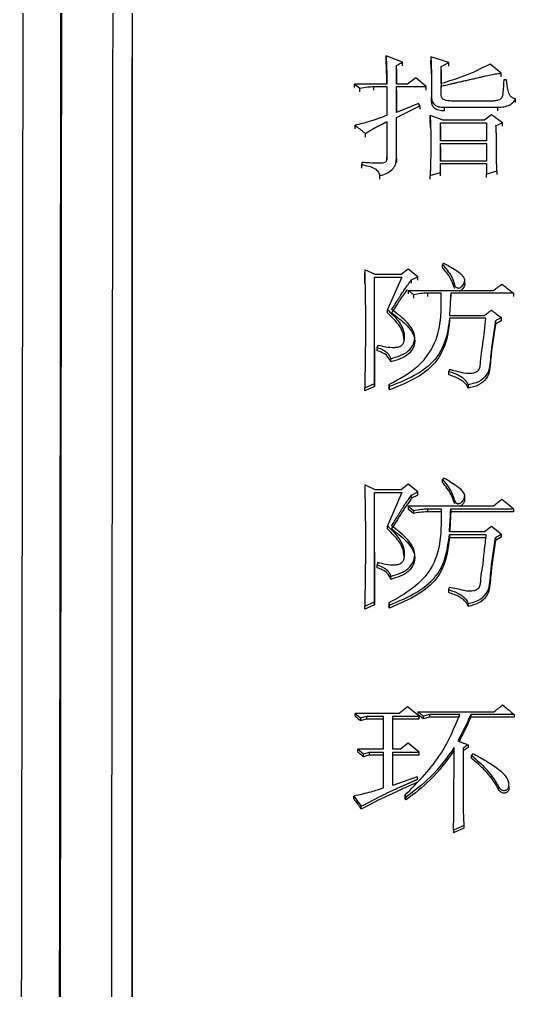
# Model space of a CAD drawing. Header units: millimetres. Extents: x 2278 to 4715, y 679 to 2402.
# Drawn here: x 2821.22 to 2829.01, y 2116.05 to 2131.3 of the extents above; entities that cross this region are included whole.
import ezdxf

# ---------------------------------------------------------------- set-up
doc = ezdxf.new("R2010")
doc.units = ezdxf.units.MM

msp = doc.modelspace()

# ---------------------------------------------------------------- linework, layer by layer
at = {"color": 7, "linetype": 'Continuous', "lineweight": 25}
for p, q in [((2822.988, 2129.678), (2822.988, 2130.709)), ((2827.237, 2130.632), (2826.978, 2130.728)), ((2826.978, 2130.671), (2826.978, 2130.728)), ((2827.237, 2130.575), (2827.237, 2130.632)), ((2827.962, 2130.624), (2827.681, 2130.712)), ((2827.681, 2130.712), (2827.681, 2130.655)), ((2827.686, 2130.518), (2827.681, 2130.655)), ((2827.962, 2130.567), (2827.962, 2130.624)), ((2828.784, 2130.455), (2828.611, 2130.6)), ((2827.14, 2130.286), (2827.14, 2130.576)), ((2827.14, 2130.519), (2827.14, 2130.576)), ((2827.14, 2130.519), (2827.14, 2130.286)), ((2827.843, 2130.295), (2827.843, 2130.56)), ((2827.843, 2130.503), (2827.843, 2130.56)), ((2827.843, 2130.503), (2827.843, 2130.238)), ((2828.784, 2130.399), (2828.784, 2130.455)), ((2826.48, 2130.286), (2826.567, 2130.222)), ((2826.988, 2130.286), (2826.48, 2130.286)), ((2826.48, 2130.23), (2826.48, 2130.286)), ((2827.313, 2130.286), (2827.14, 2130.286)), ((2827.443, 2130.383), (2827.313, 2130.286)), ((2827.605, 2130.246), (2827.443, 2130.383)), ((2828.871, 2130.351), (2828.827, 2130.351)), ((2826.567, 2130.165), (2826.567, 2130.222)), ((2826.783, 2130.246), (2826.988, 2130.246)), ((2826.783, 2130.19), (2826.783, 2130.246)), ((2826.988, 2130.246), (2826.988, 2129.794)), ((2827.14, 2130.246), (2827.605, 2130.246)), ((2827.14, 2129.842), (2827.14, 2130.246)), ((2827.14, 2130.19), (2827.14, 2130.246)), ((2827.14, 2130.189), (2827.14, 2129.842)), ((2827.605, 2130.19), (2827.605, 2130.246)), ((2827.843, 2130.109), (2827.843, 2130.254)), ((2827.843, 2130.198), (2827.843, 2130.254)), ((2827.486, 2129.98), (2827.14, 2129.842)), ((2827.508, 2129.947), (2827.486, 2129.98)), ((2827.691, 2130.028), (2827.691, 2130.085)), ((2828.665, 2130.02), (2828.005, 2130.02)), ((2829.011, 2129.996), (2829.011, 2130.052)), ((2827.14, 2129.761), (2827.508, 2129.947)), ((2827.508, 2129.947), (2827.508, 2129.891)), ((2827.897, 2129.923), (2828.73, 2129.923)), ((2827.897, 2129.867), (2827.897, 2129.923)), ((2828.73, 2129.867), (2828.73, 2129.923)), ((2826.988, 2129.696), (2826.988, 2129.143)), ((2827.14, 2129.111), (2827.14, 2129.761)), ((2827.14, 2129.705), (2827.14, 2129.761)), ((2827.875, 2129.721), (2827.67, 2129.794)), ((2827.67, 2129.738), (2827.67, 2129.794)), ((2827.674, 2129.606), (2827.67, 2129.737)), ((2827.832, 2129.68), (2828.557, 2129.68)), ((2827.832, 2129.396), (2827.832, 2129.68)), ((2827.832, 2129.624), (2827.832, 2129.68)), ((2828.524, 2129.721), (2827.875, 2129.721)), ((2828.633, 2129.802), (2828.524, 2129.721)), ((2828.557, 2129.68), (2828.557, 2129.396)), ((2828.806, 2129.68), (2828.633, 2129.802)), ((2828.806, 2129.624), (2828.806, 2129.68)), ((2826.491, 2129.584), (2826.491, 2129.64)), ((2827.832, 2129.624), (2827.832, 2129.396)), ((2828.708, 2129.623), (2828.698, 2129.632)), ((2826.653, 2129.454), (2826.653, 2129.51)), ((2828.557, 2129.396), (2827.832, 2129.396)), ((2827.832, 2129.355), (2828.557, 2129.355)), ((2827.832, 2129.078), (2827.832, 2129.355)), ((2827.832, 2129.3), (2827.832, 2129.355)), ((2827.832, 2129.3), (2827.832, 2129.078)), ((2828.557, 2129.355), (2828.557, 2129.078)), ((2826.988, 2129.088), (2826.988, 2129.143)), ((2827.14, 2129.116), (2827.14, 2129.056)), ((2827.14, 2129.056), (2827.14, 2129.111)), ((2828.557, 2129.078), (2827.832, 2129.078)), ((2826.599, 2129.054), (2826.599, 2129.021)), ((2826.599, 2129.054), (2826.599, 2128.999)), ((2826.599, 2128.966), (2826.599, 2129.021)), ((2827.832, 2129.037), (2828.557, 2129.037)), ((2827.832, 2128.899), (2827.832, 2129.037)), ((2827.832, 2128.982), (2827.832, 2129.037)), ((2828.557, 2129.037), (2828.557, 2128.874)), ((2828.557, 2128.874), (2828.719, 2128.923)), ((2828.719, 2128.923), (2828.719, 2128.868)), ((2826.88, 2128.795), (2826.88, 2128.849)), ((2827.67, 2128.849), (2827.832, 2128.899)), ((2827.67, 2128.795), (2827.67, 2128.849)), ((2827.832, 2128.844), (2827.832, 2128.899)), ((2828.557, 2128.819), (2828.557, 2128.874)), ((2827.886, 2127.469), (2827.865, 2127.453)), ((2827.865, 2127.399), (2827.865, 2127.453)), ((2826.805, 2127.295), (2826.642, 2127.37)), ((2826.642, 2127.37), (2826.642, 2127.317)), ((2826.645, 2127.15), (2826.642, 2127.317)), ((2826.794, 2127.253), (2827.226, 2127.253)), ((2826.794, 2125.587), (2826.794, 2127.253)), ((2826.794, 2127.2), (2826.794, 2127.253)), ((2827.216, 2127.295), (2826.805, 2127.295)), ((2827.226, 2127.253), (2826.999, 2126.745)), ((2827.324, 2127.378), (2827.216, 2127.295)), ((2827.475, 2127.262), (2827.324, 2127.378)), ((2827.378, 2127.212), (2827.475, 2127.262)), ((2827.475, 2127.209), (2827.475, 2127.262)), ((2827.378, 2127.159), (2827.378, 2127.212)), ((2828.212, 2127.203), (2828.212, 2127.212)), ((2828.212, 2127.159), (2828.212, 2127.19)), ((2827.324, 2127.045), (2828.665, 2127.045)), ((2827.324, 2127.045), (2827.324, 2126.993)), ((2827.41, 2126.979), (2827.41, 2126.926)), ((2827.843, 2127.004), (2827.627, 2127.004)), ((2827.627, 2127.004), (2827.627, 2126.951)), ((2828.979, 2127.004), (2827.994, 2127.004)), ((2827.994, 2127.004), (2827.994, 2126.951)), ((2828.979, 2127.004), (2828.979, 2126.951)), ((2826.999, 2126.693), (2826.999, 2126.745)), ((2827.973, 2126.653), (2828.524, 2126.653)), ((2828.784, 2126.62), (2828.784, 2126.568)), ((2828.546, 2126.612), (2827.973, 2126.612)), ((2827.973, 2126.612), (2827.973, 2126.559)), ((2828.698, 2126.518), (2828.698, 2126.57)), ((2828.784, 2126.568), (2828.698, 2126.518)), ((2826.848, 2126.184), (2826.837, 2126.151)), ((2827.427, 2126.248), (2827.427, 2126.3)), ((2826.794, 2126.133), (2826.794, 2125.536)), ((2826.837, 2126.099), (2826.837, 2126.151)), ((2827.053, 2125.923), (2827.053, 2125.974)), ((2827.962, 2125.721), (2827.962, 2125.772)), ((2826.642, 2125.519), (2826.794, 2125.587)), ((2826.794, 2125.536), (2826.794, 2125.587)), ((2827.021, 2125.57), (2827.032, 2125.536)), ((2828.265, 2125.562), (2828.265, 2125.511)), ((2826.794, 2125.536), (2826.642, 2125.469)), ((2826.642, 2125.469), (2826.642, 2125.519)), ((2827.032, 2125.486), (2827.021, 2125.519)), ((2827.032, 2125.486), (2827.032, 2125.536)), ((2827.886, 2124.096), (2827.865, 2124.078)), ((2826.805, 2123.916), (2826.642, 2123.993)), ((2826.642, 2123.993), (2826.642, 2123.944)), ((2826.794, 2123.873), (2827.226, 2123.873)), ((2826.794, 2122.157), (2826.794, 2123.873)), ((2826.794, 2123.825), (2826.794, 2123.873)), ((2827.216, 2123.916), (2826.805, 2123.916)), ((2827.226, 2123.873), (2826.999, 2123.35)), ((2827.324, 2124.002), (2827.216, 2123.916)), ((2827.475, 2123.882), (2827.324, 2124.002)), ((2827.378, 2123.83), (2827.475, 2123.882)), ((2827.475, 2123.833), (2827.475, 2123.882)), ((2827.475, 2123.833), (2827.378, 2123.782)), ((2827.378, 2123.782), (2827.378, 2123.83)), ((2828.212, 2123.766), (2828.212, 2123.815)), ((2828.795, 2123.762), (2828.665, 2123.659)), ((2828.979, 2123.616), (2828.795, 2123.762)), ((2827.324, 2123.659), (2827.41, 2123.59)), ((2828.665, 2123.659), (2827.324, 2123.659)), ((2827.324, 2123.659), (2827.324, 2123.611)), ((2827.41, 2123.542), (2827.324, 2123.611)), ((2827.41, 2123.59), (2827.41, 2123.542)), ((2827.627, 2123.616), (2827.843, 2123.616)), ((2827.627, 2123.616), (2827.627, 2123.568)), ((2827.843, 2123.568), (2827.627, 2123.568)), ((2827.994, 2123.616), (2828.979, 2123.616)), ((2827.994, 2123.616), (2827.994, 2123.568)), ((2828.979, 2123.568), (2827.994, 2123.568)), ((2828.979, 2123.616), (2828.979, 2123.568)), ((2826.999, 2123.302), (2826.999, 2123.35)), ((2828.633, 2123.341), (2828.524, 2123.255)), ((2828.784, 2123.221), (2828.633, 2123.341)), ((2828.524, 2123.255), (2827.973, 2123.255)), ((2827.973, 2123.212), (2828.546, 2123.212)), ((2828.546, 2123.164), (2827.973, 2123.164)), ((2828.698, 2123.169), (2828.784, 2123.221)), ((2828.784, 2123.173), (2828.698, 2123.121)), ((2828.698, 2123.169), (2828.698, 2123.121)), ((2828.784, 2123.221), (2828.784, 2123.173)), ((2826.794, 2122.939), (2826.794, 2122.111)), ((2827.427, 2122.844), (2827.427, 2122.891)), ((2826.848, 2122.772), (2826.837, 2122.738)), ((2826.837, 2122.691), (2826.837, 2122.738)), ((2827.053, 2122.509), (2827.053, 2122.556)), ((2827.962, 2122.302), (2827.962, 2122.348)), ((2826.642, 2122.088), (2826.794, 2122.157)), ((2826.794, 2122.111), (2826.642, 2122.042)), ((2826.642, 2122.042), (2826.642, 2122.088)), ((2826.794, 2122.111), (2826.794, 2122.157)), ((2827.021, 2122.14), (2827.032, 2122.105)), ((2827.032, 2122.059), (2827.021, 2122.094)), ((2827.032, 2122.059), (2827.032, 2122.105)), ((2828.265, 2122.131), (2828.265, 2122.085)), ((2826.491, 2120.405), (2826.577, 2120.334)), ((2827.183, 2120.405), (2826.491, 2120.405)), ((2826.491, 2120.361), (2826.491, 2120.405)), ((2827.313, 2120.51), (2827.183, 2120.405)), ((2827.497, 2120.361), (2827.313, 2120.51)), ((2827.475, 2120.431), (2828.676, 2120.431)), ((2827.475, 2120.431), (2827.475, 2120.387)), ((2827.562, 2120.317), (2827.475, 2120.387)), ((2827.659, 2120.387), (2827.562, 2120.361)), ((2828.135, 2120.387), (2827.659, 2120.387)), ((2828.99, 2120.387), (2828.308, 2120.387)), ((2828.308, 2120.387), (2828.308, 2120.343)), ((2826.577, 2120.334), (2826.675, 2120.361)), ((2826.577, 2120.334), (2826.577, 2120.291)), ((2826.577, 2120.291), (2826.675, 2120.317)), ((2826.675, 2120.361), (2826.934, 2120.361)), ((2826.675, 2120.317), (2826.675, 2120.361)), ((2826.675, 2120.317), (2826.934, 2120.317)), ((2826.934, 2120.361), (2826.934, 2119.841)), ((2827.086, 2120.361), (2827.497, 2120.361)), ((2827.086, 2119.841), (2827.086, 2120.361)), ((2827.086, 2120.317), (2827.086, 2120.361)), ((2827.086, 2119.841), (2827.086, 2120.317)), ((2827.086, 2120.317), (2827.497, 2120.317)), ((2827.562, 2120.361), (2827.562, 2120.317)), ((2827.659, 2120.343), (2827.562, 2120.317)), ((2828.135, 2120.343), (2827.659, 2120.343)), ((2828.99, 2120.343), (2828.308, 2120.343)), ((2827.324, 2119.938), (2827.205, 2119.841)), ((2827.497, 2119.797), (2827.324, 2119.938)), ((2828.265, 2119.912), (2828.265, 2119.868)), ((2826.534, 2119.841), (2826.621, 2119.77)), ((2826.934, 2119.841), (2826.534, 2119.841)), ((2826.534, 2119.798), (2826.534, 2119.841)), ((2826.621, 2119.77), (2826.718, 2119.797)), ((2826.621, 2119.727), (2826.621, 2119.77)), ((2826.718, 2119.797), (2826.934, 2119.797)), ((2826.718, 2119.754), (2826.718, 2119.797)), ((2826.934, 2119.797), (2826.934, 2119.231)), ((2827.205, 2119.841), (2827.086, 2119.841)), ((2827.086, 2119.797), (2827.497, 2119.797)), ((2827.086, 2119.275), (2827.086, 2119.797)), ((2827.086, 2119.754), (2827.086, 2119.797)), ((2828.265, 2119.868), (2828.189, 2119.815)), ((2828.189, 2119.859), (2828.189, 2118.938)), ((2828.189, 2119.859), (2828.189, 2119.815)), ((2828.189, 2119.815), (2828.189, 2118.938)), ((2826.621, 2119.727), (2826.718, 2119.754)), ((2826.718, 2119.754), (2826.934, 2119.754)), ((2827.086, 2119.275), (2827.086, 2119.754)), ((2827.086, 2119.754), (2827.497, 2119.754)), ((2828.319, 2119.701), (2828.319, 2119.744)), ((2827.464, 2119.408), (2827.086, 2119.275)), ((2827.475, 2119.372), (2827.464, 2119.408)), ((2828.878, 2119.379), (2828.878, 2119.385)), ((2826.469, 2119.106), (2826.588, 2118.947)), ((2826.469, 2119.064), (2826.469, 2119.106)), ((2827.27, 2119.115), (2827.291, 2119.089)), ((2827.27, 2119.115), (2827.27, 2119.073)), ((2827.291, 2119.046), (2827.27, 2119.073)), ((2827.291, 2119.046), (2827.291, 2119.089)), ((2826.588, 2118.905), (2826.588, 2118.947)), ((2828.2, 2118.603), (2828.038, 2118.532)), ((2828.038, 2118.573), (2828.038, 2118.532)), ((2828.2, 2118.644), (2828.2, 2118.603))]:
    msp.add_line(p, q, dxfattribs=at)
at = {"color": 7, "linetype": 'Continuous', "lineweight": 25, "flags": 128}
for points in [[(2828.698, 2129.632), (2828.741, 2129.651), (2828.774, 2129.666), (2828.806, 2129.68)], [(2827.021, 2125.57), (2827.021, 2125.549), (2827.021, 2125.534), (2827.021, 2125.519)], [(2827.865, 2124.03), (2827.865, 2124.047), (2827.865, 2124.063), (2827.865, 2124.078)], [(2827.973, 2123.212), (2827.973, 2123.193), (2827.973, 2123.164)], [(2827.021, 2122.14), (2827.021, 2122.121), (2827.021, 2122.108), (2827.021, 2122.094)], [(2827.659, 2120.387), (2827.659, 2120.376), (2827.659, 2120.365), (2827.659, 2120.343)], [(2828.99, 2120.387), (2828.99, 2120.365), (2828.99, 2120.343)], [(2827.497, 2120.317), (2827.497, 2120.339), (2827.497, 2120.361)], [(2827.497, 2119.754), (2827.497, 2119.765), (2827.497, 2119.781), (2827.497, 2119.797)], [(2828.341, 2119.77), (2828.33, 2119.757), (2828.319, 2119.744)]]:
    msp.add_lwpolyline(points, dxfattribs=at)
at = {"color": 7, "linetype": 'Continuous', "lineweight": 25}
for points, knots in [([(2822.987, 2162.459), (2822.987, 2162.355), (2822.987, 2161.834), (2822.987, 2160.468), (2822.988, 2158.308), (2822.988, 2155.689), (2822.988, 2153.227), (2822.988, 2149.719), (2822.988, 2146.576), (2822.988, 2142.261), (2822.988, 2137.574), (2822.988, 2132.442), (2822.988, 2127.018), (2822.988, 2122.459), (2822.988, 2116.537), (2822.988, 2111.631), (2822.988, 2104.952), (2822.988, 2100.659), (2822.988, 2097.658)], [0, 0, 0, 0, 0.020124, 0.100733, 0.181328, 0.221587, 0.302184, 0.342442, 0.423039, 0.463298, 0.543894, 0.624491, 0.664749, 0.745346, 0.785604, 0.8662, 0.906458, 1, 1, 1, 1]), ([(2821.319, 2161.511), (2821.319, 2161.54), (2821.319, 2161.628), (2821.318, 2160.642), (2821.315, 2158.629), (2821.31, 2155.566), (2821.305, 2152.178), (2821.3, 2148.84), (2821.295, 2145.771), (2821.29, 2142.127), (2821.283, 2137.857), (2821.276, 2133.211), (2821.268, 2128.264), (2821.26, 2123.094), (2821.251, 2117.409), (2821.241, 2111.212), (2821.23, 2104.529), (2821.223, 2099.838), (2821.219, 2097.444)], [0, 0, 0, 0, 0.039342, 0.122943, 0.206183, 0.289063, 0.371582, 0.416612, 0.465601, 0.518547, 0.575452, 0.636313, 0.690059, 0.746552, 0.805793, 0.867782, 0.932518, 1, 1, 1, 1]), ([(2821.824, 2097.308), (2821.829, 2100.608), (2821.838, 2107.206), (2821.851, 2116.636), (2821.863, 2125.517), (2821.874, 2133.674), (2821.883, 2140.975), (2821.892, 2147.292), (2821.898, 2152.516), (2821.903, 2156.565), (2821.906, 2158.968), (2821.908, 2160.282), (2821.908, 2160.603), (2821.908, 2160.764)], [0, 0, 0, 0, 0.0981345, 0.196269, 0.2944034, 0.3925379, 0.4906723, 0.5888066, 0.686941, 0.7850753, 0.8832097, 0.9416048, 1, 1, 1, 1]), ([(2821.838, 2097.26), (2821.841, 2099.645), (2821.848, 2104.352), (2821.857, 2111.101), (2821.866, 2117.444), (2821.874, 2123.339), (2821.881, 2128.769), (2821.889, 2134.502), (2821.896, 2140.271), (2821.904, 2145.751), (2821.909, 2150.218), (2821.914, 2153.741), (2821.917, 2156.404), (2821.919, 2158.304), (2821.921, 2159.535), (2821.921, 2160.05), (2821.921, 2160.199), (2821.921, 2160.224)], [0, 0, 0, 0, 0.07139, 0.140843, 0.208359, 0.273937, 0.337578, 0.399281, 0.488173, 0.572709, 0.652888, 0.72871, 0.800173, 0.867277, 0.930021, 0.988406, 1, 1, 1, 1]), ([(2822.719, 2159.441), (2822.719, 2159.348), (2822.719, 2159.178), (2822.719, 2158.731), (2822.718, 2158.19), (2822.717, 2157.514), (2822.717, 2156.707), (2822.715, 2155.767), (2822.714, 2154.695), (2822.712, 2152.986), (2822.709, 2150.3), (2822.704, 2146.15), (2822.697, 2140.933), (2822.689, 2135.326), (2822.682, 2129.649), (2822.674, 2124.182), (2822.666, 2118.169), (2822.657, 2111.622), (2822.647, 2104.579), (2822.641, 2099.637), (2822.637, 2097.122)], [0, 0, 0, 0, 0.037781, 0.069081, 0.100468, 0.131943, 0.163506, 0.195157, 0.226895, 0.258722, 0.330934, 0.408983, 0.49287, 0.582593, 0.645672, 0.711347, 0.779618, 0.850484, 0.923944, 1, 1, 1, 1]), ([(2826.978, 2130.728), (2826.978, 2130.726), (2826.978, 2130.721), (2826.978, 2130.714), (2826.979, 2130.707), (2826.979, 2130.699), (2826.979, 2130.692), (2826.98, 2130.685), (2826.98, 2130.678), (2826.98, 2130.671), (2826.981, 2130.663), (2826.981, 2130.656), (2826.981, 2130.649), (2826.982, 2130.642), (2826.982, 2130.634), (2826.982, 2130.627), (2826.983, 2130.62), (2826.983, 2130.613), (2826.983, 2130.605), (2826.984, 2130.598), (2826.984, 2130.591), (2826.984, 2130.585), (2826.984, 2130.579), (2826.985, 2130.573), (2826.985, 2130.565), (2826.985, 2130.558), (2826.985, 2130.551), (2826.986, 2130.544), (2826.986, 2130.536), (2826.986, 2130.529), (2826.986, 2130.522), (2826.986, 2130.516), (2826.986, 2130.51), (2826.987, 2130.504), (2826.987, 2130.497), (2826.987, 2130.489), (2826.987, 2130.482), (2826.987, 2130.475), (2826.987, 2130.468), (2826.987, 2130.46), (2826.987, 2130.453), (2826.987, 2130.446), (2826.988, 2130.44), (2826.988, 2130.434), (2826.988, 2130.428), (2826.988, 2130.42), (2826.988, 2130.413), (2826.988, 2130.406), (2826.988, 2130.399), (2826.988, 2130.391), (2826.988, 2130.384), (2826.988, 2130.377), (2826.988, 2130.371), (2826.988, 2130.365), (2826.988, 2130.359), (2826.988, 2130.351), (2826.988, 2130.344), (2826.988, 2130.337), (2826.988, 2130.33), (2826.988, 2130.322), (2826.988, 2130.315), (2826.988, 2130.308), (2826.988, 2130.302), (2826.988, 2130.295), (2826.988, 2130.29), (2826.988, 2130.286)], [0, 0, 0, 0, 0.01641, 0.03282, 0.04923, 0.06564, 0.08205, 0.098461, 0.114871, 0.131281, 0.147691, 0.164101, 0.180511, 0.196921, 0.213331, 0.229741, 0.246151, 0.262561, 0.278972, 0.295382, 0.311792, 0.328202, 0.336407, 0.352817, 0.369227, 0.385637, 0.402047, 0.418457, 0.434867, 0.451278, 0.467688, 0.484098, 0.492303, 0.508713, 0.525123, 0.541533, 0.557943, 0.574353, 0.590763, 0.607173, 0.623583, 0.639994, 0.656404, 0.664609, 0.681019, 0.697429, 0.713839, 0.730249, 0.746659, 0.763069, 0.779479, 0.795889, 0.8123, 0.820505, 0.836915, 0.853325, 0.869735, 0.886145, 0.902555, 0.918965, 0.935375, 0.951785, 0.968195, 0.9764, 1, 1, 1, 1]), ([(2826.988, 2130.286), (2826.988, 2130.306), (2826.988, 2130.365), (2826.986, 2130.493), (2826.981, 2130.601), (2826.978, 2130.671)], [0, 0, 0, 0, 0.154244, 0.455917, 1, 1, 1, 1]), ([(2827.14, 2130.576), (2827.153, 2130.584), (2827.176, 2130.597), (2827.209, 2130.616), (2827.228, 2130.627), (2827.237, 2130.632)], [0, 0, 0, 0, 0.419954, 0.709976, 1, 1, 1, 1]), ([(2827.681, 2130.712), (2827.681, 2130.706), (2827.681, 2130.697), (2827.682, 2130.684), (2827.682, 2130.675), (2827.683, 2130.666), (2827.683, 2130.657), (2827.683, 2130.647), (2827.684, 2130.635), (2827.685, 2130.619), (2827.685, 2130.601), (2827.686, 2130.582), (2827.687, 2130.545), (2827.689, 2130.508), (2827.69, 2130.471), (2827.69, 2130.452), (2827.69, 2130.433), (2827.691, 2130.415), (2827.691, 2130.396), (2827.691, 2130.371), (2827.692, 2130.346), (2827.692, 2130.321), (2827.692, 2130.303), (2827.692, 2130.284), (2827.692, 2130.265), (2827.692, 2130.25), (2827.692, 2130.237), (2827.692, 2130.228), (2827.692, 2130.219), (2827.692, 2130.209), (2827.692, 2130.2), (2827.692, 2130.191), (2827.692, 2130.181), (2827.692, 2130.172), (2827.692, 2130.16), (2827.692, 2130.147), (2827.692, 2130.135), (2827.692, 2130.125), (2827.692, 2130.118), (2827.692, 2130.111), (2827.692, 2130.107), (2827.692, 2130.102), (2827.692, 2130.097), (2827.692, 2130.092), (2827.692, 2130.087), (2827.691, 2130.085)], [0, 0, 0, 0, 0.0297, 0.04455, 0.0594, 0.07425, 0.0891, 0.10395, 0.1188, 0.1485, 0.1782, 0.2079, 0.237599, 0.3564, 0.3861, 0.4158, 0.4455, 0.4752, 0.5049, 0.5346, 0.594, 0.6237, 0.6534, 0.6831, 0.7128, 0.742499, 0.757349, 0.772199, 0.787049, 0.801899, 0.816749, 0.831599, 0.846449, 0.861299, 0.876149, 0.905849, 0.920699, 0.935549, 0.950399, 0.957824, 0.965249, 0.972674, 0.980099, 0.987524, 1, 1, 1, 1]), ([(2827.843, 2130.56), (2827.857, 2130.567), (2827.884, 2130.582), (2827.923, 2130.603), (2827.949, 2130.617), (2827.962, 2130.624)], [0, 0, 0, 0, 0.350984, 0.675491, 1, 1, 1, 1]), ([(2828.611, 2130.6), (2828.475, 2130.532), (2828.231, 2130.41), (2827.962, 2130.33), (2827.843, 2130.295)], [0, 0, 0, 0, 0.556567, 1, 1, 1, 1]), ([(2827.686, 2130.518), (2827.686, 2130.514), (2827.687, 2130.483), (2827.691, 2130.316), (2827.691, 2130.196), (2827.692, 2130.135), (2827.692, 2130.112), (2827.692, 2130.109), (2827.692, 2130.11), (2827.692, 2130.11)], [0, 0, 0, 0, 0.068293, 0.542837, 0.809759, 0.931747, 0.959329, 0.986395, 1, 1, 1, 1]), ([(2827.843, 2130.254), (2827.893, 2130.266), (2827.95, 2130.279), (2828.012, 2130.293), (2828.028, 2130.297), (2828.044, 2130.3), (2828.056, 2130.303), (2828.072, 2130.307), (2828.094, 2130.312), (2828.125, 2130.319), (2828.157, 2130.326), (2828.188, 2130.333), (2828.213, 2130.339), (2828.245, 2130.346), (2828.27, 2130.352), (2828.314, 2130.362), (2828.351, 2130.371), (2828.395, 2130.381), (2828.42, 2130.387), (2828.452, 2130.394), (2828.477, 2130.4), (2828.508, 2130.407), (2828.577, 2130.423), (2828.67, 2130.444), (2828.753, 2130.452), (2828.784, 2130.455)], [0, 0, 0, 0, 0.160709, 0.180798, 0.200887, 0.210931, 0.23102, 0.241064, 0.261152, 0.30133, 0.341507, 0.361596, 0.401773, 0.421862, 0.462039, 0.482128, 0.562482, 0.582571, 0.622748, 0.642837, 0.683014, 0.703103, 0.74328, 0.904095, 1, 1, 1, 1]), ([(2828.827, 2130.351), (2828.823, 2130.285), (2828.818, 2130.202), (2828.806, 2130.104), (2828.787, 2130.052), (2828.727, 2130.026), (2828.686, 2130.022), (2828.665, 2130.02)], [0, 0, 0, 0, 0.489877, 0.617073, 0.743751, 0.869803, 1, 1, 1, 1]), ([(2829.011, 2130.052), (2828.995, 2130.058), (2828.963, 2130.069), (2828.912, 2130.112), (2828.885, 2130.212), (2828.876, 2130.296), (2828.871, 2130.351)], [0, 0, 0, 0, 0.127818, 0.252018, 0.508407, 1, 1, 1, 1]), ([(2826.567, 2130.222), (2826.606, 2130.23), (2826.677, 2130.244), (2826.751, 2130.246), (2826.783, 2130.246)], [0, 0, 0, 0, 0.558835, 1, 1, 1, 1]), ([(2827.691, 2130.085), (2827.693, 2130.06), (2827.696, 2130.012), (2827.744, 2129.949), (2827.821, 2129.924), (2827.872, 2129.923), (2827.897, 2129.923)], [0, 0, 0, 0, 0.26803, 0.540931, 0.767912, 1, 1, 1, 1]), ([(2827.897, 2129.867), (2827.864, 2129.867), (2827.801, 2129.867), (2827.724, 2129.91), (2827.695, 2129.971), (2827.693, 2130.009), (2827.691, 2130.028)], [0, 0, 0, 0, 0.294945, 0.576546, 0.789412, 1, 1, 1, 1]), ([(2828.005, 2130.02), (2827.966, 2130.021), (2827.917, 2130.023), (2827.87, 2130.05), (2827.847, 2130.073), (2827.845, 2130.095), (2827.843, 2130.109)], [0, 0, 0, 0, 0.51629, 0.647429, 0.774862, 1, 1, 1, 1]), ([(2828.73, 2129.923), (2828.763, 2129.924), (2828.829, 2129.927), (2828.915, 2129.954), (2828.978, 2129.998), (2829, 2130.035), (2829.011, 2130.052)], [0, 0, 0, 0, 0.2887937, 0.5729304, 0.7895926, 1, 1, 1, 1]), ([(2822.988, 2097.557), (2822.988, 2098.205), (2822.988, 2101.445), (2822.988, 2107.21), (2822.988, 2113.427), (2822.988, 2119.462), (2822.988, 2124.092), (2822.988, 2127.903), (2822.988, 2129.347), (2822.988, 2129.743)], [0, 0, 0, 0, 0.056256, 0.281605, 0.506911, 0.619454, 0.844767, 0.95731, 1, 1, 1, 1]), ([(2826.988, 2129.794), (2826.898, 2129.76), (2826.736, 2129.7), (2826.566, 2129.658), (2826.491, 2129.64)], [0, 0, 0, 0, 0.558886, 1, 1, 1, 1]), ([(2826.653, 2129.51), (2826.695, 2129.537), (2826.74, 2129.566), (2826.79, 2129.593), (2826.801, 2129.599), (2826.812, 2129.605), (2826.824, 2129.611), (2826.835, 2129.617), (2826.846, 2129.623), (2826.857, 2129.629), (2826.866, 2129.633), (2826.877, 2129.639), (2826.888, 2129.645), (2826.898, 2129.65), (2826.905, 2129.654), (2826.911, 2129.657), (2826.916, 2129.66), (2826.922, 2129.663), (2826.928, 2129.666), (2826.933, 2129.668), (2826.938, 2129.671), (2826.943, 2129.673), (2826.949, 2129.676), (2826.955, 2129.679), (2826.959, 2129.681), (2826.965, 2129.684), (2826.97, 2129.687), (2826.976, 2129.69), (2826.982, 2129.693), (2826.986, 2129.695), (2826.988, 2129.696)], [0, 0, 0, 0, 0.396041, 0.420732, 0.445423, 0.494806, 0.519497, 0.544188, 0.59357, 0.618261, 0.642952, 0.667643, 0.717025, 0.741716, 0.754061, 0.778752, 0.791098, 0.803443, 0.828134, 0.84048, 0.852825, 0.865171, 0.889862, 0.902207, 0.914553, 0.926898, 0.951589, 0.963935, 0.97628, 1, 1, 1, 1]), ([(2827.67, 2129.794), (2827.67, 2129.787), (2827.67, 2129.778), (2827.671, 2129.765), (2827.671, 2129.756), (2827.672, 2129.747), (2827.672, 2129.737), (2827.672, 2129.728), (2827.673, 2129.718), (2827.673, 2129.709), (2827.674, 2129.7), (2827.674, 2129.69), (2827.674, 2129.681), (2827.675, 2129.671), (2827.675, 2129.662), (2827.675, 2129.653), (2827.676, 2129.643), (2827.676, 2129.634), (2827.676, 2129.621), (2827.677, 2129.605), (2827.677, 2129.587), (2827.678, 2129.568), (2827.678, 2129.549), (2827.679, 2129.53), (2827.679, 2129.511), (2827.68, 2129.492), (2827.68, 2129.455), (2827.681, 2129.417), (2827.681, 2129.379), (2827.681, 2129.36), (2827.681, 2129.335), (2827.681, 2129.304), (2827.68, 2129.266), (2827.68, 2129.228), (2827.679, 2129.19), (2827.679, 2129.159), (2827.678, 2129.127), (2827.677, 2129.102), (2827.677, 2129.076), (2827.676, 2129.058), (2827.676, 2129.039), (2827.675, 2129.023), (2827.675, 2129.01), (2827.675, 2129.001), (2827.674, 2128.991), (2827.674, 2128.982), (2827.674, 2128.972), (2827.673, 2128.963), (2827.673, 2128.953), (2827.673, 2128.944), (2827.673, 2128.934), (2827.672, 2128.925), (2827.672, 2128.915), (2827.672, 2128.907), (2827.672, 2128.901), (2827.671, 2128.896), (2827.671, 2128.892), (2827.671, 2128.887), (2827.671, 2128.882), (2827.671, 2128.877), (2827.671, 2128.873), (2827.67, 2128.868), (2827.67, 2128.863), (2827.67, 2128.857), (2827.67, 2128.852), (2827.67, 2128.849)], [0, 0, 0, 0, 0.020012, 0.030018, 0.040024, 0.050031, 0.060037, 0.070043, 0.080049, 0.090055, 0.100061, 0.110067, 0.120073, 0.130079, 0.140086, 0.150092, 0.160098, 0.170104, 0.18011, 0.200122, 0.220134, 0.240147, 0.260159, 0.280171, 0.300183, 0.320196, 0.340208, 0.420258, 0.44027, 0.460282, 0.480294, 0.520319, 0.560343, 0.600368, 0.640392, 0.680417, 0.700429, 0.740454, 0.760466, 0.780478, 0.80049, 0.820502, 0.830509, 0.840515, 0.850521, 0.860527, 0.870533, 0.880539, 0.890545, 0.900551, 0.910557, 0.920564, 0.93057, 0.940576, 0.945579, 0.950582, 0.955585, 0.960588, 0.965591, 0.970594, 0.975597, 0.9806, 0.985603, 0.990606, 1, 1, 1, 1]), ([(2826.491, 2129.64), (2826.515, 2129.62), (2826.554, 2129.589), (2826.608, 2129.546), (2826.638, 2129.522), (2826.653, 2129.51)], [0, 0, 0, 0, 0.4477923, 0.7238958, 1, 1, 1, 1]), ([(2828.719, 2128.923), (2828.719, 2128.926), (2828.719, 2128.932), (2828.718, 2128.94), (2828.718, 2128.952), (2828.717, 2128.963), (2828.716, 2128.974), (2828.716, 2128.983), (2828.715, 2128.994), (2828.715, 2129.006), (2828.714, 2129.026), (2828.713, 2129.063), (2828.712, 2129.143), (2828.71, 2129.234), (2828.71, 2129.314), (2828.709, 2129.353), (2828.709, 2129.376), (2828.709, 2129.393), (2828.709, 2129.408), (2828.709, 2129.422), (2828.709, 2129.433), (2828.709, 2129.444), (2828.709, 2129.456), (2828.709, 2129.467), (2828.709, 2129.479), (2828.709, 2129.487), (2828.709, 2129.498), (2828.709, 2129.51), (2828.709, 2129.521), (2828.708, 2129.533), (2828.708, 2129.544), (2828.708, 2129.555), (2828.708, 2129.564), (2828.708, 2129.571), (2828.708, 2129.578), (2828.708, 2129.584), (2828.708, 2129.589), (2828.708, 2129.594), (2828.708, 2129.599), (2828.708, 2129.605), (2828.708, 2129.611), (2828.708, 2129.616), (2828.708, 2129.621), (2828.708, 2129.623)], [0, 0, 0, 0, 0.012194, 0.024389, 0.036583, 0.060972, 0.073167, 0.085361, 0.097556, 0.121945, 0.134139, 0.182918, 0.280473, 0.475585, 0.573141, 0.621919, 0.646308, 0.670697, 0.695086, 0.70728, 0.731669, 0.743863, 0.756058, 0.780447, 0.792641, 0.804836, 0.81703, 0.841419, 0.853613, 0.865808, 0.890197, 0.902391, 0.914586, 0.92678, 0.932877, 0.945072, 0.951169, 0.957266, 0.963363, 0.975558, 0.981655, 0.987752, 1, 1, 1, 1]), ([(2826.989, 2129.143), (2826.99, 2129.129), (2826.993, 2129.099), (2826.969, 2129.052), (2826.905, 2129.041), (2826.784, 2129.044), (2826.681, 2129.05), (2826.599, 2129.054)], [0, 0, 0, 0, 0.111377, 0.22453, 0.350906, 0.486016, 1, 1, 1, 1]), ([(2826.88, 2128.849), (2826.921, 2128.862), (2827, 2128.885), (2827.089, 2128.952), (2827.134, 2129.033), (2827.138, 2129.085), (2827.14, 2129.111)], [0, 0, 0, 0, 0.291847, 0.573788, 0.788346, 1, 1, 1, 1]), ([(2826.599, 2129.021), (2826.669, 2129.007), (2826.766, 2128.988), (2826.86, 2128.914), (2826.873, 2128.871), (2826.88, 2128.849)], [0, 0, 0, 0, 0.573358, 0.790473, 1, 1, 1, 1]), ([(2827.865, 2127.453), (2827.889, 2127.423), (2827.963, 2127.335), (2828.037, 2127.221), (2828.051, 2127.121), (2828.073, 2127.096), (2828.092, 2127.087), (2828.112, 2127.083), (2828.131, 2127.085), (2828.15, 2127.093), (2828.178, 2127.119), (2828.203, 2127.153), (2828.216, 2127.195), (2828.209, 2127.232), (2828.165, 2127.303), (2828.045, 2127.379), (2827.94, 2127.439), (2827.886, 2127.469)], [0, 0, 0, 0, 0.109651, 0.330682, 0.3864, 0.404634, 0.422868, 0.441529, 0.456387, 0.471247, 0.497612, 0.560433, 0.593185, 0.625961, 0.670922, 0.833212, 1, 1, 1, 1]), ([(2828.055, 2127.074), (2828.053, 2127.08), (2828.031, 2127.135), (2827.991, 2127.253), (2827.91, 2127.347), (2827.865, 2127.399)], [0, 0, 0, 0, 0.050477, 0.4745225, 1, 1, 1, 1]), ([(2826.642, 2127.37), (2826.643, 2127.354), (2826.643, 2127.33), (2826.644, 2127.299), (2826.644, 2127.275), (2826.644, 2127.252), (2826.645, 2127.228), (2826.645, 2127.204), (2826.646, 2127.181), (2826.646, 2127.157), (2826.647, 2127.126), (2826.647, 2127.094), (2826.648, 2127.063), (2826.648, 2127.039), (2826.649, 2127.007), (2826.649, 2126.976), (2826.65, 2126.944), (2826.65, 2126.921), (2826.65, 2126.897), (2826.651, 2126.865), (2826.651, 2126.834), (2826.652, 2126.802), (2826.652, 2126.779), (2826.652, 2126.755), (2826.652, 2126.723), (2826.653, 2126.692), (2826.653, 2126.66), (2826.653, 2126.64), (2826.653, 2126.624), (2826.653, 2126.612), (2826.653, 2126.601), (2826.653, 2126.585), (2826.653, 2126.569), (2826.653, 2126.553), (2826.653, 2126.541), (2826.653, 2126.529), (2826.653, 2126.517), (2826.653, 2126.506), (2826.653, 2126.496), (2826.653, 2126.488), (2826.653, 2126.482), (2826.653, 2126.474), (2826.653, 2126.466), (2826.653, 2126.458), (2826.653, 2126.45), (2826.653, 2126.44), (2826.653, 2126.428), (2826.653, 2126.412), (2826.653, 2126.397), (2826.653, 2126.381), (2826.653, 2126.369), (2826.653, 2126.353), (2826.653, 2126.333), (2826.653, 2126.309), (2826.653, 2126.285), (2826.652, 2126.262), (2826.652, 2126.23), (2826.652, 2126.198), (2826.652, 2126.166), (2826.651, 2126.142), (2826.651, 2126.119), (2826.651, 2126.087), (2826.65, 2126.055), (2826.65, 2126.023), (2826.65, 2125.999), (2826.649, 2125.975), (2826.649, 2125.944), (2826.649, 2125.912), (2826.648, 2125.88), (2826.648, 2125.856), (2826.647, 2125.824), (2826.647, 2125.792), (2826.646, 2125.76), (2826.646, 2125.736), (2826.645, 2125.712), (2826.645, 2125.68), (2826.644, 2125.649), (2826.644, 2125.617), (2826.643, 2125.593), (2826.643, 2125.56), (2826.643, 2125.536), (2826.642, 2125.519)], [0, 0, 0, 0, 0.025705, 0.038557, 0.05141, 0.064262, 0.077115, 0.089967, 0.102819, 0.115672, 0.128524, 0.154229, 0.167082, 0.179934, 0.192786, 0.218491, 0.231344, 0.244196, 0.257049, 0.269901, 0.295606, 0.308458, 0.321311, 0.334163, 0.347016, 0.37272, 0.385573, 0.398425, 0.404851, 0.411278, 0.417704, 0.42413, 0.436983, 0.443409, 0.449835, 0.456261, 0.462687, 0.469114, 0.47554, 0.478753, 0.481966, 0.485179, 0.491605, 0.494818, 0.498032, 0.504458, 0.510884, 0.51731, 0.530163, 0.536589, 0.543015, 0.549441, 0.562294, 0.575146, 0.587999, 0.600851, 0.613703, 0.639408, 0.652261, 0.665113, 0.677966, 0.690818, 0.716523, 0.729375, 0.742228, 0.75508, 0.767933, 0.793637, 0.80649, 0.819342, 0.832195, 0.857899, 0.870752, 0.883604, 0.896457, 0.909309, 0.935014, 0.947866, 0.960719, 0.973571, 1, 1, 1, 1]), ([(2827.064, 2126.745), (2827.094, 2126.792), (2827.127, 2126.845), (2827.164, 2126.904), (2827.174, 2126.919), (2827.183, 2126.933), (2827.192, 2126.948), (2827.202, 2126.963), (2827.215, 2126.983), (2827.254, 2127.044), (2827.309, 2127.124), (2827.361, 2127.19), (2827.378, 2127.212)], [0, 0, 0, 0, 0.2975226, 0.3347128, 0.3719031, 0.3904983, 0.4276885, 0.4648788, 0.483474, 0.5578546, 0.8555027, 1, 1, 1, 1]), ([(2828.21, 2127.159), (2828.212, 2127.152), (2828.216, 2127.134), (2828.199, 2127.096), (2828.175, 2127.061), (2828.146, 2127.039), (2828.133, 2127.032), (2828.127, 2127.032), (2828.127, 2127.032)], [0, 0, 0, 0, 0.1263, 0.350367, 0.766673, 0.897301, 0.995433, 1, 1, 1, 1]), ([(2828.665, 2127.045), (2828.678, 2127.055), (2828.703, 2127.074), (2828.746, 2127.107), (2828.777, 2127.131), (2828.795, 2127.145)], [0, 0, 0, 0, 0.288432, 0.576865, 1, 1, 1, 1]), ([(2828.795, 2127.145), (2828.82, 2127.126), (2828.863, 2127.093), (2828.924, 2127.046), (2828.961, 2127.018), (2828.979, 2127.004)], [0, 0, 0, 0, 0.407194, 0.703597, 1, 1, 1, 1]), ([(2827.021, 2125.57), (2827.187, 2125.658), (2827.512, 2125.831), (2827.853, 2126.35), (2827.847, 2126.757), (2827.843, 2127.004)], [0, 0, 0, 0, 0.291092, 0.569283, 1, 1, 1, 1]), ([(2827.308, 2127.059), (2827.266, 2127.001), (2827.202, 2126.913), (2827.124, 2126.788), (2827.084, 2126.725), (2827.064, 2126.693)], [0, 0, 0, 0, 0.485895, 0.742945, 1, 1, 1, 1]), ([(2827.41, 2126.979), (2827.398, 2126.988), (2827.377, 2127.004), (2827.348, 2127.026), (2827.332, 2127.039), (2827.324, 2127.045)], [0, 0, 0, 0, 0.432643, 0.716321, 1, 1, 1, 1]), ([(2827.627, 2127.004), (2827.59, 2127.003), (2827.517, 2127.001), (2827.446, 2126.986), (2827.41, 2126.979)], [0, 0, 0, 0, 0.495714, 1, 1, 1, 1]), ([(2827.994, 2127.004), (2827.991, 2126.94), (2827.985, 2126.85), (2827.978, 2126.734), (2827.974, 2126.68), (2827.973, 2126.653)], [0, 0, 0, 0, 0.542952, 0.771476, 1, 1, 1, 1]), ([(2826.999, 2126.745), (2827.058, 2126.688), (2827.159, 2126.591), (2827.255, 2126.436), (2827.268, 2126.32), (2827.258, 2126.242), (2827.24, 2126.197), (2827.208, 2126.169), (2827.166, 2126.151), (2827.042, 2126.138), (2826.934, 2126.164), (2826.848, 2126.184)], [0, 0, 0, 0, 0.236471, 0.400892, 0.534168, 0.588802, 0.643894, 0.675813, 0.707612, 0.766357, 1, 1, 1, 1]), ([(2827.263, 2126.27), (2827.256, 2126.317), (2827.24, 2126.437), (2827.123, 2126.574), (2827.034, 2126.66), (2826.999, 2126.693)], [0, 0, 0, 0, 0.289302, 0.728342, 1, 1, 1, 1]), ([(2827.053, 2125.974), (2827.153, 2126.004), (2827.302, 2126.05), (2827.42, 2126.203), (2827.44, 2126.382), (2827.296, 2126.577), (2827.142, 2126.689), (2827.064, 2126.745)], [0, 0, 0, 0, 0.250217, 0.37779, 0.502112, 0.745933, 1, 1, 1, 1]), ([(2827.064, 2126.693), (2827.142, 2126.636), (2827.296, 2126.525), (2827.44, 2126.33), (2827.42, 2126.151), (2827.302, 2125.999), (2827.153, 2125.953), (2827.053, 2125.923)], [0, 0, 0, 0, 0.254102, 0.497856, 0.622112, 0.749663, 1, 1, 1, 1]), ([(2828.524, 2126.653), (2828.537, 2126.663), (2828.561, 2126.682), (2828.597, 2126.71), (2828.621, 2126.728), (2828.633, 2126.737)], [0, 0, 0, 0, 0.346119, 0.673059, 1, 1, 1, 1]), ([(2828.633, 2126.737), (2828.658, 2126.717), (2828.708, 2126.678), (2828.759, 2126.639), (2828.784, 2126.62)], [0, 0, 0, 0, 0.4999994, 1, 1, 1, 1]), ([(2828.784, 2126.62), (2828.77, 2126.612), (2828.741, 2126.595), (2828.712, 2126.578), (2828.698, 2126.57)], [0, 0, 0, 0, 0.5000001, 1, 1, 1, 1]), ([(2827.973, 2126.612), (2827.957, 2126.483), (2827.925, 2126.223), (2827.645, 2125.784), (2827.267, 2125.631), (2827.032, 2125.536)], [0, 0, 0, 0, 0.271558, 0.546438, 1, 1, 1, 1]), ([(2827.973, 2126.559), (2827.957, 2126.431), (2827.925, 2126.171), (2827.645, 2125.733), (2827.267, 2125.58), (2827.032, 2125.486)], [0, 0, 0, 0, 0.271428, 0.546253, 1, 1, 1, 1]), ([(2827.973, 2125.806), (2827.995, 2125.801), (2828.104, 2125.775), (2828.232, 2125.738), (2828.357, 2125.751), (2828.4, 2125.768), (2828.431, 2125.794), (2828.457, 2125.841), (2828.458, 2125.916), (2828.481, 2126.11), (2828.517, 2126.344), (2828.539, 2126.544), (2828.546, 2126.612)], [0, 0, 0, 0, 0.0476159, 0.2366676, 0.2711991, 0.3058534, 0.3330791, 0.3603377, 0.4287555, 0.5098819, 0.8344448, 1, 1, 1, 1]), ([(2828.698, 2126.57), (2828.666, 2126.385), (2828.618, 2126.104), (2828.607, 2125.746), (2828.433, 2125.6), (2828.322, 2125.575), (2828.265, 2125.562)], [0, 0, 0, 0, 0.492344, 0.747305, 0.87043, 1, 1, 1, 1]), ([(2828.698, 2126.518), (2828.666, 2126.333), (2828.618, 2126.053), (2828.607, 2125.695), (2828.433, 2125.549), (2828.322, 2125.524), (2828.265, 2125.511)], [0, 0, 0, 0, 0.4922279, 0.747139, 0.870314, 1, 1, 1, 1]), ([(2826.837, 2126.151), (2826.871, 2126.139), (2826.926, 2126.12), (2826.989, 2126.075), (2827.031, 2126.028), (2827.046, 2125.992), (2827.053, 2125.974)], [0, 0, 0, 0, 0.34974, 0.571287, 0.787704, 1, 1, 1, 1]), ([(2827.053, 2125.923), (2827.038, 2125.954), (2827.009, 2126.013), (2826.925, 2126.07), (2826.864, 2126.09), (2826.837, 2126.099)], [0, 0, 0, 0, 0.370996, 0.713919, 1, 1, 1, 1]), ([(2827.973, 2125.806), (2827.972, 2125.803), (2827.97, 2125.796), (2827.966, 2125.785), (2827.963, 2125.777), (2827.962, 2125.772)], [0, 0, 0, 0, 0.252887, 0.626447, 1, 1, 1, 1]), ([(2828.265, 2125.562), (2828.258, 2125.58), (2828.243, 2125.616), (2828.194, 2125.665), (2828.128, 2125.708), (2828.047, 2125.744), (2827.99, 2125.763), (2827.962, 2125.772)], [0, 0, 0, 0, 0.162412, 0.328967, 0.549592, 0.773853, 1, 1, 1, 1]), ([(2828.265, 2125.511), (2828.258, 2125.529), (2828.243, 2125.565), (2828.194, 2125.614), (2828.128, 2125.657), (2828.047, 2125.693), (2827.99, 2125.712), (2827.962, 2125.721)], [0, 0, 0, 0, 0.162317, 0.328828, 0.549463, 0.773777, 1, 1, 1, 1]), ([(2827.865, 2124.078), (2827.9, 2124.035), (2827.958, 2123.963), (2828.023, 2123.851), (2828.041, 2123.772), (2828.064, 2123.725), (2828.076, 2123.709), (2828.088, 2123.7), (2828.102, 2123.697), (2828.12, 2123.698), (2828.147, 2123.709), (2828.177, 2123.731), (2828.202, 2123.766), (2828.213, 2123.804), (2828.213, 2123.843), (2828.182, 2123.903), (2828.101, 2123.963), (2827.997, 2124.034), (2827.923, 2124.075), (2827.886, 2124.096)], [0, 0, 0, 0, 0.156412, 0.260868, 0.365462, 0.392662, 0.410241, 0.42134, 0.432549, 0.445637, 0.467959, 0.506678, 0.545841, 0.586947, 0.621916, 0.6571, 0.775363, 0.887354, 1, 1, 1, 1]), ([(2828.055, 2123.695), (2828.039, 2123.743), (2828.011, 2123.828), (2827.94, 2123.938), (2827.89, 2123.999), (2827.865, 2124.03)], [0, 0, 0, 0, 0.399399, 0.697767, 1, 1, 1, 1]), ([(2826.642, 2123.993), (2826.643, 2123.977), (2826.643, 2123.952), (2826.644, 2123.92), (2826.644, 2123.896), (2826.645, 2123.871), (2826.645, 2123.847), (2826.645, 2123.823), (2826.646, 2123.798), (2826.646, 2123.774), (2826.647, 2123.742), (2826.647, 2123.709), (2826.648, 2123.677), (2826.648, 2123.652), (2826.649, 2123.62), (2826.649, 2123.587), (2826.65, 2123.555), (2826.65, 2123.53), (2826.65, 2123.506), (2826.651, 2123.474), (2826.651, 2123.441), (2826.652, 2123.408), (2826.652, 2123.384), (2826.652, 2123.36), (2826.652, 2123.327), (2826.653, 2123.294), (2826.653, 2123.262), (2826.653, 2123.242), (2826.653, 2123.225), (2826.653, 2123.213), (2826.653, 2123.201), (2826.653, 2123.184), (2826.653, 2123.168), (2826.653, 2123.152), (2826.653, 2123.14), (2826.653, 2123.127), (2826.653, 2123.115), (2826.653, 2123.103), (2826.653, 2123.093), (2826.653, 2123.085), (2826.653, 2123.078), (2826.653, 2123.07), (2826.653, 2123.062), (2826.653, 2123.054), (2826.653, 2123.046), (2826.653, 2123.036), (2826.653, 2123.023), (2826.653, 2123.007), (2826.653, 2122.991), (2826.653, 2122.974), (2826.653, 2122.962), (2826.653, 2122.946), (2826.653, 2122.925), (2826.653, 2122.901), (2826.653, 2122.876), (2826.652, 2122.852), (2826.652, 2122.819), (2826.652, 2122.786), (2826.652, 2122.754), (2826.651, 2122.729), (2826.651, 2122.705), (2826.651, 2122.672), (2826.65, 2122.639), (2826.65, 2122.606), (2826.65, 2122.582), (2826.649, 2122.557), (2826.649, 2122.524), (2826.649, 2122.492), (2826.648, 2122.459), (2826.648, 2122.434), (2826.647, 2122.401), (2826.647, 2122.369), (2826.646, 2122.336), (2826.646, 2122.311), (2826.646, 2122.287), (2826.645, 2122.254), (2826.644, 2122.221), (2826.644, 2122.188), (2826.644, 2122.163), (2826.643, 2122.13), (2826.643, 2122.105), (2826.642, 2122.088)], [0, 0, 0, 0, 0.025705, 0.038557, 0.05141, 0.064262, 0.077115, 0.089967, 0.102819, 0.115672, 0.128524, 0.154229, 0.167082, 0.179934, 0.192786, 0.218491, 0.231344, 0.244196, 0.257049, 0.269901, 0.295606, 0.308458, 0.321311, 0.334163, 0.347016, 0.37272, 0.385573, 0.398425, 0.404851, 0.411278, 0.417704, 0.42413, 0.436983, 0.443409, 0.449835, 0.456261, 0.462687, 0.469114, 0.47554, 0.478753, 0.481966, 0.485179, 0.491605, 0.494818, 0.498032, 0.504458, 0.510884, 0.51731, 0.530163, 0.536589, 0.543015, 0.549441, 0.562294, 0.575146, 0.587999, 0.600851, 0.613703, 0.639408, 0.652261, 0.665113, 0.677966, 0.690818, 0.716523, 0.729375, 0.742228, 0.75508, 0.767932, 0.793637, 0.80649, 0.819342, 0.832195, 0.857899, 0.870752, 0.883604, 0.896457, 0.909309, 0.935014, 0.947866, 0.960719, 0.973571, 1, 1, 1, 1]), ([(2827.064, 2123.35), (2827.094, 2123.398), (2827.127, 2123.453), (2827.164, 2123.513), (2827.174, 2123.528), (2827.183, 2123.543), (2827.192, 2123.559), (2827.202, 2123.574), (2827.215, 2123.595), (2827.254, 2123.658), (2827.309, 2123.74), (2827.361, 2123.808), (2827.378, 2123.83)], [0, 0, 0, 0, 0.297523, 0.334713, 0.371903, 0.390498, 0.427688, 0.464879, 0.483474, 0.557855, 0.855503, 1, 1, 1, 1]), ([(2827.378, 2123.782), (2827.312, 2123.688), (2827.224, 2123.563), (2827.124, 2123.4), (2827.084, 2123.335), (2827.064, 2123.302)], [0, 0, 0, 0, 0.597119, 0.798557, 1, 1, 1, 1]), ([(2828.211, 2123.766), (2828.211, 2123.761), (2828.211, 2123.74), (2828.195, 2123.704), (2828.167, 2123.672), (2828.144, 2123.662), (2828.138, 2123.659)], [0, 0, 0, 0, 0.112826, 0.49093, 0.862071, 1, 1, 1, 1]), ([(2827.843, 2123.616), (2827.845, 2123.283), (2827.847, 2122.814), (2827.405, 2122.351), (2827.15, 2122.211), (2827.021, 2122.14)], [0, 0, 0, 0, 0.546872, 0.769893, 1, 1, 1, 1]), ([(2827.41, 2123.59), (2827.45, 2123.599), (2827.521, 2123.614), (2827.594, 2123.615), (2827.627, 2123.616)], [0, 0, 0, 0, 0.558835, 1, 1, 1, 1]), ([(2827.627, 2123.568), (2827.586, 2123.567), (2827.512, 2123.565), (2827.441, 2123.549), (2827.41, 2123.542)], [0, 0, 0, 0, 0.561085, 1, 1, 1, 1]), ([(2827.973, 2123.255), (2827.975, 2123.288), (2827.979, 2123.353), (2827.986, 2123.474), (2827.991, 2123.561), (2827.994, 2123.616)], [0, 0, 0, 0, 0.271476, 0.542951, 1, 1, 1, 1]), ([(2827.994, 2123.568), (2827.991, 2123.503), (2827.985, 2123.41), (2827.979, 2123.306), (2827.976, 2123.267), (2827.976, 2123.255)], [0, 0, 0, 0, 0.626456, 0.889379, 1, 1, 1, 1]), ([(2826.999, 2123.35), (2827.059, 2123.291), (2827.159, 2123.191), (2827.255, 2123.031), (2827.268, 2122.911), (2827.258, 2122.831), (2827.24, 2122.785), (2827.208, 2122.756), (2827.166, 2122.738), (2827.042, 2122.724), (2826.934, 2122.751), (2826.848, 2122.772)], [0, 0, 0, 0, 0.237031, 0.40138, 0.534635, 0.589033, 0.643886, 0.675792, 0.707579, 0.7663, 1, 1, 1, 1]), ([(2827.263, 2122.866), (2827.256, 2122.915), (2827.24, 2123.039), (2827.123, 2123.18), (2827.033, 2123.268), (2826.999, 2123.302)], [0, 0, 0, 0, 0.289937, 0.729757, 1, 1, 1, 1]), ([(2827.053, 2122.556), (2827.153, 2122.587), (2827.302, 2122.634), (2827.42, 2122.791), (2827.44, 2122.975), (2827.296, 2123.177), (2827.142, 2123.291), (2827.064, 2123.35)], [0, 0, 0, 0, 0.25015, 0.377758, 0.502112, 0.745934, 1, 1, 1, 1]), ([(2827.064, 2123.302), (2827.142, 2123.244), (2827.296, 2123.129), (2827.44, 2122.928), (2827.42, 2122.744), (2827.302, 2122.587), (2827.153, 2122.54), (2827.053, 2122.509)], [0, 0, 0, 0, 0.254102, 0.497855, 0.622144, 0.749731, 1, 1, 1, 1]), ([(2827.032, 2122.105), (2827.178, 2122.166), (2827.467, 2122.287), (2827.895, 2122.639), (2827.944, 2122.997), (2827.973, 2123.212)], [0, 0, 0, 0, 0.291804, 0.574112, 1, 1, 1, 1]), ([(2827.973, 2123.164), (2827.961, 2123.069), (2827.935, 2122.844), (2827.8, 2122.511), (2827.458, 2122.239), (2827.187, 2122.125), (2827.032, 2122.059)], [0, 0, 0, 0, 0.196577, 0.462275, 0.692724, 1, 1, 1, 1]), ([(2828.546, 2123.212), (2828.544, 2123.19), (2828.533, 2123.083), (2828.507, 2122.901), (2828.495, 2122.703), (2828.46, 2122.564), (2828.46, 2122.475), (2828.453, 2122.412), (2828.431, 2122.37), (2828.397, 2122.343), (2828.352, 2122.325), (2828.244, 2122.316), (2828.12, 2122.357), (2828.011, 2122.376), (2827.973, 2122.383)], [0, 0, 0, 0, 0.051282, 0.25636, 0.431754, 0.51946, 0.589456, 0.639546, 0.668094, 0.696777, 0.732309, 0.768498, 0.918801, 1, 1, 1, 1]), ([(2828.265, 2122.131), (2828.322, 2122.145), (2828.433, 2122.171), (2828.607, 2122.321), (2828.618, 2122.69), (2828.666, 2122.979), (2828.698, 2123.169)], [0, 0, 0, 0, 0.1295403, 0.2526388, 0.50766, 1, 1, 1, 1]), ([(2828.698, 2123.121), (2828.666, 2122.931), (2828.618, 2122.643), (2828.607, 2122.275), (2828.433, 2122.125), (2828.322, 2122.099), (2828.265, 2122.085)], [0, 0, 0, 0, 0.492224, 0.747194, 0.870344, 1, 1, 1, 1]), ([(2826.837, 2122.738), (2826.871, 2122.726), (2826.926, 2122.706), (2826.989, 2122.659), (2827.031, 2122.612), (2827.046, 2122.574), (2827.053, 2122.556)], [0, 0, 0, 0, 0.34974, 0.571287, 0.787704, 1, 1, 1, 1]), ([(2827.053, 2122.509), (2827.038, 2122.541), (2827.009, 2122.602), (2826.925, 2122.66), (2826.864, 2122.681), (2826.837, 2122.691)], [0, 0, 0, 0, 0.3717838, 0.7145965, 1, 1, 1, 1]), ([(2827.962, 2122.348), (2827.964, 2122.354), (2827.967, 2122.366), (2827.971, 2122.377), (2827.973, 2122.383)], [0, 0, 0, 0, 0.499996, 1, 1, 1, 1]), ([(2827.962, 2122.348), (2828.006, 2122.333), (2828.078, 2122.308), (2828.168, 2122.257), (2828.234, 2122.204), (2828.255, 2122.155), (2828.265, 2122.131)], [0, 0, 0, 0, 0.349071, 0.571765, 0.789358, 1, 1, 1, 1]), ([(2828.265, 2122.085), (2828.258, 2122.104), (2828.243, 2122.141), (2828.194, 2122.192), (2828.128, 2122.236), (2828.047, 2122.273), (2827.99, 2122.292), (2827.962, 2122.302)], [0, 0, 0, 0, 0.1623169, 0.3288282, 0.5494626, 0.7737767, 1, 1, 1, 1]), ([(2828.676, 2120.431), (2828.688, 2120.441), (2828.713, 2120.462), (2828.757, 2120.497), (2828.787, 2120.522), (2828.806, 2120.537)], [0, 0, 0, 0, 0.288432, 0.576865, 1, 1, 1, 1]), ([(2828.806, 2120.537), (2828.831, 2120.516), (2828.874, 2120.481), (2828.935, 2120.432), (2828.972, 2120.402), (2828.99, 2120.387)], [0, 0, 0, 0, 0.407194, 0.703597, 1, 1, 1, 1]), ([(2827.27, 2119.115), (2827.481, 2119.33), (2827.856, 2119.709), (2828.05, 2120.182), (2828.135, 2120.387)], [0, 0, 0, 0, 0.564597, 1, 1, 1, 1]), ([(2827.562, 2120.361), (2827.549, 2120.371), (2827.529, 2120.388), (2827.5, 2120.411), (2827.483, 2120.425), (2827.475, 2120.431)], [0, 0, 0, 0, 0.428361, 0.714181, 1, 1, 1, 1]), ([(2828.308, 2120.387), (2828.282, 2120.33), (2828.238, 2120.231), (2828.167, 2120.094), (2828.124, 2120.014), (2828.103, 2119.973)], [0, 0, 0, 0, 0.409741, 0.70481, 1, 1, 1, 1]), ([(2826.491, 2120.361), (2826.503, 2120.351), (2826.524, 2120.334), (2826.553, 2120.311), (2826.569, 2120.297), (2826.577, 2120.291)], [0, 0, 0, 0, 0.4286084, 0.7143042, 1, 1, 1, 1]), ([(2828.308, 2120.343), (2828.282, 2120.286), (2828.238, 2120.187), (2828.173, 2120.062), (2828.137, 2119.994), (2828.122, 2119.966)], [0, 0, 0, 0, 0.449925, 0.773337, 1, 1, 1, 1]), ([(2828.103, 2119.973), (2828.118, 2119.967), (2828.149, 2119.956), (2828.203, 2119.935), (2828.242, 2119.92), (2828.265, 2119.912)], [0, 0, 0, 0, 0.283862, 0.567725, 1, 1, 1, 1]), ([(2828.265, 2119.912), (2828.259, 2119.907), (2828.243, 2119.896), (2828.218, 2119.878), (2828.199, 2119.865), (2828.189, 2119.859)], [0, 0, 0, 0, 0.250001, 0.6250002, 1, 1, 1, 1]), ([(2826.534, 2119.798), (2826.547, 2119.788), (2826.567, 2119.771), (2826.596, 2119.747), (2826.612, 2119.734), (2826.621, 2119.727)], [0, 0, 0, 0, 0.428608, 0.714304, 1, 1, 1, 1]), ([(2828.049, 2119.867), (2827.93, 2119.706), (2827.718, 2119.414), (2827.423, 2119.189), (2827.291, 2119.089)], [0, 0, 0, 0, 0.555449, 1, 1, 1, 1]), ([(2828.049, 2119.824), (2827.93, 2119.663), (2827.718, 2119.371), (2827.423, 2119.147), (2827.291, 2119.046)], [0, 0, 0, 0, 0.555388, 1, 1, 1, 1]), ([(2828.038, 2118.573), (2828.038, 2118.582), (2828.038, 2118.607), (2828.038, 2118.642), (2828.039, 2118.684), (2828.039, 2118.727), (2828.039, 2118.77), (2828.04, 2118.812), (2828.04, 2118.846), (2828.04, 2118.889), (2828.041, 2118.932), (2828.041, 2118.974), (2828.041, 2119.017), (2828.042, 2119.051), (2828.042, 2119.094), (2828.042, 2119.128), (2828.043, 2119.17), (2828.043, 2119.213), (2828.043, 2119.256), (2828.044, 2119.298), (2828.044, 2119.332), (2828.044, 2119.375), (2828.045, 2119.417), (2828.045, 2119.46), (2828.045, 2119.502), (2828.046, 2119.536), (2828.046, 2119.579), (2828.046, 2119.613), (2828.047, 2119.655), (2828.047, 2119.689), (2828.047, 2119.731), (2828.048, 2119.788), (2828.048, 2119.836), (2828.049, 2119.867)], [0, 0, 0, 0, 0.019729, 0.059186, 0.078915, 0.118372, 0.157829, 0.177558, 0.217015, 0.236744, 0.276201, 0.315659, 0.335387, 0.374845, 0.394573, 0.43403, 0.453759, 0.493216, 0.532674, 0.552402, 0.59186, 0.611588, 0.651046, 0.690503, 0.710232, 0.749689, 0.769418, 0.808875, 0.828604, 0.868061, 0.88779, 0.927247, 1, 1, 1, 1]), ([(2828.319, 2119.744), (2828.36, 2119.71), (2828.48, 2119.608), (2828.62, 2119.454), (2828.716, 2119.308), (2828.754, 2119.23), (2828.791, 2119.204), (2828.82, 2119.195), (2828.848, 2119.195), (2828.872, 2119.203), (2828.89, 2119.218), (2828.904, 2119.243), (2828.91, 2119.288), (2828.902, 2119.348), (2828.839, 2119.449), (2828.709, 2119.555), (2828.528, 2119.668), (2828.403, 2119.736), (2828.341, 2119.77)], [0, 0, 0, 0, 0.09565, 0.280795, 0.373244, 0.419662, 0.436462, 0.4533, 0.470465, 0.483389, 0.496387, 0.510841, 0.535897, 0.579802, 0.622961, 0.750748, 0.875017, 1, 1, 1, 1]), ([(2828.904, 2119.26), (2828.906, 2119.253), (2828.909, 2119.235), (2828.905, 2119.207), (2828.895, 2119.183), (2828.88, 2119.166), (2828.861, 2119.157), (2828.839, 2119.152), (2828.814, 2119.154), (2828.787, 2119.163), (2828.753, 2119.191), (2828.688, 2119.319), (2828.551, 2119.502), (2828.392, 2119.638), (2828.319, 2119.701)], [0, 0, 0, 0, 0.025638, 0.062848, 0.09324, 0.114417, 0.135605, 0.157562, 0.183803, 0.214117, 0.245018, 0.322491, 0.688269, 1, 1, 1, 1]), ([(2826.588, 2118.947), (2826.708, 2119.01), (2826.842, 2119.082), (2826.988, 2119.152), (2827.019, 2119.166), (2827.042, 2119.177), (2827.065, 2119.188), (2827.084, 2119.197), (2827.103, 2119.206), (2827.119, 2119.213), (2827.134, 2119.22), (2827.146, 2119.225), (2827.157, 2119.231), (2827.173, 2119.238), (2827.188, 2119.245), (2827.204, 2119.252), (2827.215, 2119.257), (2827.227, 2119.262), (2827.242, 2119.269), (2827.258, 2119.276), (2827.274, 2119.283), (2827.285, 2119.288), (2827.301, 2119.295), (2827.316, 2119.302), (2827.332, 2119.309), (2827.343, 2119.314), (2827.355, 2119.319), (2827.367, 2119.324), (2827.378, 2119.33), (2827.388, 2119.334), (2827.396, 2119.337), (2827.402, 2119.34), (2827.408, 2119.343), (2827.415, 2119.346), (2827.423, 2119.349), (2827.431, 2119.353), (2827.437, 2119.355), (2827.443, 2119.358), (2827.45, 2119.361), (2827.458, 2119.365), (2827.467, 2119.369), (2827.472, 2119.371), (2827.475, 2119.372)], [0, 0, 0, 0, 0.414083, 0.465835, 0.49171, 0.517586, 0.543462, 0.569338, 0.582276, 0.608151, 0.621089, 0.634027, 0.646965, 0.659903, 0.685779, 0.698716, 0.711654, 0.724592, 0.73753, 0.763406, 0.776344, 0.789282, 0.802219, 0.828095, 0.841033, 0.853971, 0.866909, 0.879847, 0.892784, 0.905722, 0.912191, 0.91866, 0.925129, 0.931598, 0.944536, 0.951005, 0.957474, 0.963943, 0.970412, 0.98335, 0.989818, 1, 1, 1, 1]), ([(2826.588, 2118.905), (2826.708, 2118.968), (2826.888, 2119.063), (2827.13, 2119.173), (2827.305, 2119.253), (2827.419, 2119.304), (2827.475, 2119.33)], [0, 0, 0, 0, 0.414296, 0.62139, 0.810694, 1, 1, 1, 1]), ([(2826.934, 2119.231), (2826.87, 2119.21), (2826.761, 2119.174), (2826.605, 2119.136), (2826.515, 2119.116), (2826.469, 2119.106)], [0, 0, 0, 0, 0.424962, 0.712284, 1, 1, 1, 1]), ([(2826.469, 2119.064), (2826.489, 2119.038), (2826.519, 2118.998), (2826.558, 2118.944), (2826.578, 2118.918), (2826.588, 2118.905)], [0, 0, 0, 0, 0.5, 0.75, 1, 1, 1, 1]), ([(2828.189, 2118.938), (2828.19, 2118.903), (2828.19, 2118.837), (2828.192, 2118.739), (2828.197, 2118.676), (2828.2, 2118.644)], [0, 0, 0, 0, 0.355817, 0.677713, 1, 1, 1, 1]), ([(2828.2, 2118.644), (2828.185, 2118.638), (2828.155, 2118.625), (2828.101, 2118.601), (2828.062, 2118.584), (2828.038, 2118.573)], [0, 0, 0, 0, 0.277507, 0.555013, 1, 1, 1, 1])]:
    msp.add_open_spline(points, degree=3, knots=knots, dxfattribs=at)

doc.saveas('drawing.dxf')
